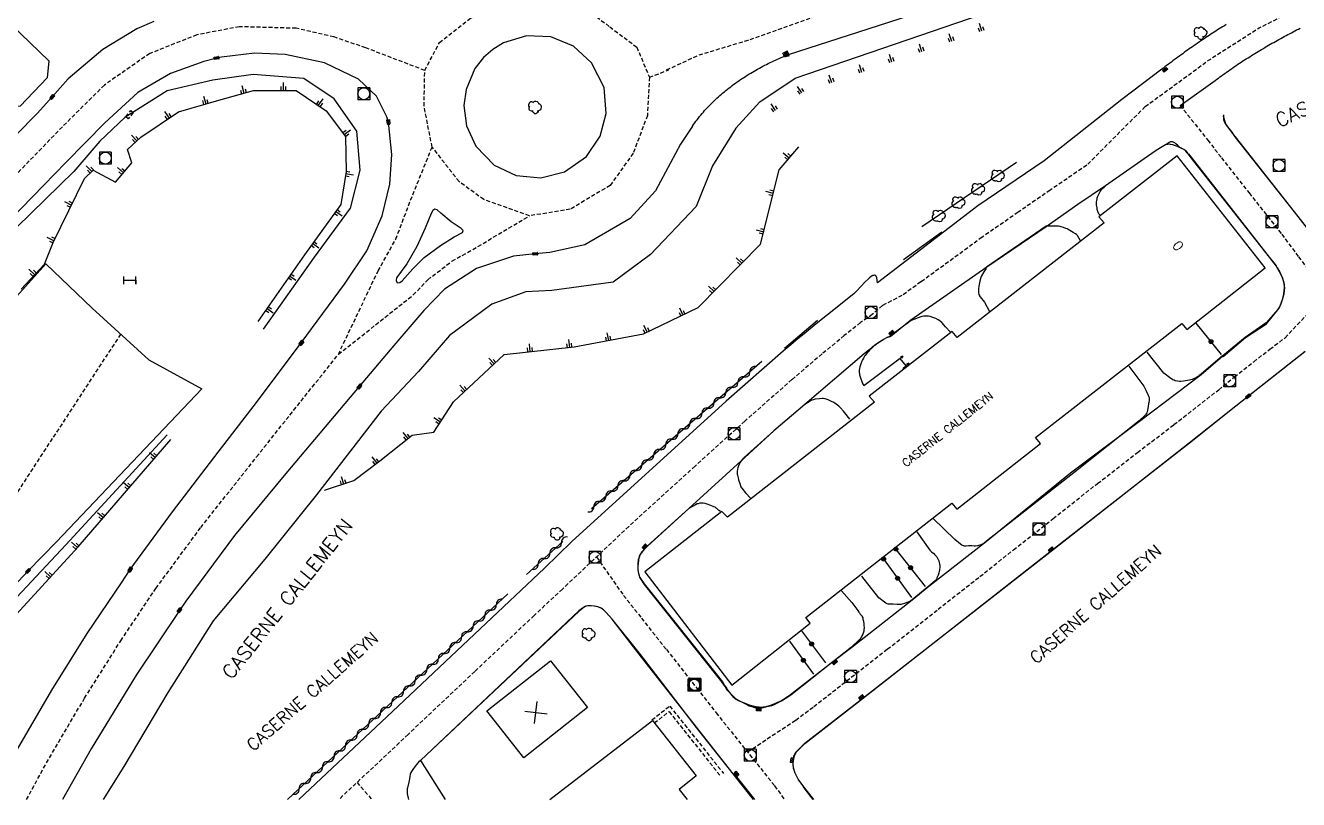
# Model space of a CAD drawing. Header units: millimetres. Extents: x 253999 to 255001, y 43000 to 44000.
# Drawn here: x 254692.9 to 254853.4, y 43000 to 43097.6 of the extents above; entities that cross this region are included whole.
import ezdxf
from ezdxf.enums import TextEntityAlignment as Align

# ---------------------------------------------------------------- set-up
doc = ezdxf.new("R2010")
doc.units = ezdxf.units.MM
doc.linetypes.add('DASHED', pattern=[0.75, 0.5, -0.25])
doc.layers.get('0').update_dxf_attribs({"linetype": 'CONTINUOUS'})
for name, color, linetype in [('W0001', 6, 'DASHED'), ('W0008', 7, 'CONTINUOUS'), ('W0100', 7, 'CONTINUOUS'), ('W0105', 7, 'CONTINUOUS'), ('W0112', 1, 'DASHED'), ('W0211', 2, 'CONTINUOUS'), ('W0300', 7, 'CONTINUOUS'), ('W0302', 3, 'CONTINUOUS'), ('W0310', 3, 'CONTINUOUS'), ('W0322', 7, 'CONTINUOUS'), ('W0400', 7, 'CONTINUOUS'), ('W0420', 7, 'CONTINUOUS'), ('W0984', 7, 'CONTINUOUS'), ('W0989', 7, 'CONTINUOUS'), ('W0991', 7, 'CONTINUOUS'), ('W1474', 7, 'CONTINUOUS')]:
    doc.layers.add(name, color=color, linetype=linetype)
doc.styles.get("Standard").update_dxf_attribs({"font": 'romans.shx', "width": 0.85})

# ---------------------------------------------------------------- blocks, each defined once
blk = doc.blocks.new('T300')
for p, q in [((-0.8, 0.51), (-0.86, 0.34)), ((-0.86, 0.34), (-0.86, 0.17)), ((-0.86, 0.17), (-0.74, 0.06)), ((-0.69, 0.63), (-0.8, 0.51)), ((-0.8, -0.06), (-0.74, 0.06)), ((-0.74, 0.06), (-0.69, 0.11)), ((-0.57, 0.69), (-0.69, 0.63)), ((-0.46, 0.69), (-0.57, 0.69)), ((-0.29, 0.63), (-0.46, 0.69)), ((-0.29, 0.63), (-0.17, 0.74)), ((-0.23, 0.57), (-0.29, 0.63)), ((-0.17, 0.74), (-0.06, 0.8)), ((-0.06, 0.8), (0.06, 0.8)), ((0.06, 0.8), (0.23, 0.74)), ((0.23, 0.74), (0.34, 0.63)), ((0.34, 0.63), (0.4, 0.51)), ((0.46, 0.46), (0.34, 0.46)), ((0.4, 0.51), (0.4, 0.46)), ((0.57, 0.4), (0.46, 0.46)), ((0.57, 0.4), (0.69, 0.29)), ((0.69, 0.29), (0.74, 0.17)), ((0.74, 0.06), (0.69, -0.17)), ((0.74, 0.17), (0.74, 0.06)), ((-0.8, -0.17), (-0.8, -0.06)), ((-0.8, -0.23), (-0.8, -0.17)), ((-0.74, -0.34), (-0.8, -0.23)), ((-0.69, -0.4), (-0.74, -0.34)), ((-0.51, -0.46), (-0.69, -0.4)), ((-0.4, -0.46), (-0.51, -0.46)), ((-0.4, -0.46), (-0.34, -0.46)), ((-0.34, -0.46), (-0.34, -0.4)), ((-0.34, -0.51), (-0.34, -0.46)), ((-0.29, -0.63), (-0.34, -0.51)), ((-0.17, -0.74), (-0.29, -0.63)), ((-0.06, -0.8), (-0.17, -0.74)), ((0.06, -0.8), (-0.06, -0.8)), ((0.17, -0.74), (0.06, -0.8)), ((0.23, -0.69), (0.17, -0.74)), ((0.29, -0.46), (0.23, -0.46)), ((0.29, -0.63), (0.23, -0.69)), ((0.46, -0.4), (0.29, -0.46)), ((0.34, -0.51), (0.29, -0.63)), ((0.34, -0.51), (0.34, -0.46)), ((0.57, -0.34), (0.46, -0.4)), ((0.63, -0.29), (0.57, -0.34)), ((0.69, -0.17), (0.63, -0.29))]:
    blk.add_line(p, q)
blk = doc.blocks.new('T400')
for p, q in [((-0.15, 0.3), (0.15, 0.3)), ((-0.15, -0.25), (-0.15, 0.3)), ((-0.15, 0.15), (0.15, 0.15)), ((-0.15, 0), (0.15, 0)), ((0.15, 0.3), (0.15, -0.25)), ((-0.15, -0.15), (0.15, -0.15)), ((-0.15, -0.25), (-0.15, -0.3)), ((-0.15, -0.3), (0.15, -0.3)), ((0.15, -0.3), (0.15, -0.25))]:
    blk.add_line(p, q)
blk = doc.blocks.new('T420')
for p, q in [((0.75, 0.75), (-0.75, 0.75)), ((-0.75, 0.75), (-0.75, -0.75)), ((0.75, 0.75), (0.75, -0.75)), ((0.75, -0.75), (-0.75, -0.75))]:
    blk.add_line(p, q)
blk.add_ellipse((0, 0), major_axis=(-0.53, 0.53), ratio=1, start_param=3.926991, end_param=10.210176)
blk = doc.blocks.new('T1474')
at = {"color": 0, "linetype": 'Continuous', "flags": 128}
for points in [[(-0.75, -0.5), (-0.75, 0.5)], [(-0.75, 0), (0.75, 0)], [(0.75, 0), (0.75, -0.5), (0.75, 0.5)]]:
    blk.add_lwpolyline(points, dxfattribs=at)
blk = doc.blocks.new('t211o')
at = {"color": 0, "linetype": 'Continuous'}
for p, q in [((-0.29, 0.5), (-0.29, 0)), ((0, 1), (0, 0)), ((0.29, 0.5), (0.29, 0))]:
    blk.add_line(p, q, dxfattribs=at)
blk = doc.blocks.new('t991o')
at = {"color": 0, "linetype": 'Continuous'}
for p, q in [((-1, 1), (1, -1)), ((-1, -1), (1, 1))]:
    blk.add_line(p, q, dxfattribs=at)
blk = doc.blocks.new('t310o')
at = {"color": 0, "linetype": 'Continuous'}
for centre, start, end in [((-0.5, 0.38), 216.8699, 323.1304), ((0.5, -0.37), 36.8699, 143.1303)]:
    blk.add_arc(centre, 0.625, start, end, dxfattribs=at)
blk = doc.blocks.new('t322o')
at = {"color": 0, "linetype": 'Continuous'}
for radius in [0.25, 0.15]:
    blk.add_circle((0, 0), radius, dxfattribs=at)
blk = doc.blocks.new('t105o')
for p, q in [((-0.5, 0), (0.5, 0)), ((0.5, 0), (0.2, 0.1)), ((0.5, 0), (0.2, -0.1))]:
    blk.add_line(p, q)

msp = doc.modelspace()

# ---------------------------------------------------------------- linework, layer by layer
at = {"layer": 'W0001', "flags": 128}
for points in [[(254773.74, 43091.98), (254777.71, 43093.83), (254784.04, 43095.75), (254792.62, 43098.78), (254823.48, 43108.72), (254830.11, 43111.3), (254835.99, 43114.88), (254841.12, 43118.87), (254844.84, 43122.44), (254848.36, 43124.63), (254851.5, 43126.65), (254854.11, 43128.85), (254853.48, 43132.63), (254853.17, 43134.48), (254853.02, 43137.53), (254852.85, 43140.92)], [(254834.06, 43087.35), (254842.2, 43093.31), (254848.43, 43097.27), (254856.63, 43101.44), (254864.89, 43104.73), (254869.45, 43106.29), (254878.54, 43108.07)]]:
    msp.add_lwpolyline(points, dxfattribs=at)
at = {"layer": 'W0001'}
for points in [[(254749, 43098.5), (254754.33, 43100.48), (254757.44, 43100.78), (254762.53, 43100.51), (254766.58, 43097.41), (254769.97, 43094.87), (254771.57, 43091.07), (254771.32, 43086.24), (254769.53, 43081.48), (254766.62, 43077.43), (254761.59, 43074.41), (254756.46, 43073.59), (254750.68, 43075.63), (254747.58, 43077.91), (254744.18, 43082.26), (254743.16, 43087.4), (254743.25, 43091.92), (254745.1, 43095.42), (254749, 43098.5)], [(254743.25, 43091.92), (254735.81, 43094.76), (254731.8, 43096.14), (254727.04, 43097.23), (254719.89, 43097.43), (254714.51, 43096.4), (254708.58, 43094.05), (254702.87, 43090.08), (254697.57, 43084.81), (254685.45, 43072.3), (254675.56, 43061.94), (254663.46, 43049.28), (254653.44, 43038.95), (254642.89, 43027.99), (254632.02, 43016.72), (254622.38, 43006.73), (254619.12, 43002.62), (254617.36, 43000.32), (254617.22, 43000)], [(254771.57, 43091.07), (254774.03, 43091.98)], [(254834.06, 43087.35), (254834.06, 43087.35), (254834.06, 43087.35), (254834.06, 43087.35), (254834.06, 43087.35), (254826.69, 43079.96), (254826.69, 43079.96), (254822.09, 43076.82), (254818.04, 43074.03), (254813.51, 43070.89), (254809.88, 43068.21), (254805.79, 43065.25), (254803.41, 43063.54), (254803.41, 43063.54), (254800.94, 43062.28), (254799.67, 43061.15), (254798.2, 43060.12), (254798.2, 43060.12), (254796.14, 43058.49), (254793.35, 43056.19), (254793.35, 43056.19), (254789.54, 43052.94), (254783.61, 43047.72), (254777.32, 43042.02), (254777.32, 43042.02), (254768.96, 43034.43), (254768.96, 43034.43), (254760.6, 43026.53), (254757.05, 43023.22), (254749.55, 43016.14), (254741.14, 43008.2), (254732.42, 43000)], [(254838.48, 43087.51), (254841.95, 43083.14), (254843.67, 43080.91), (254847.17, 43076.47), (254851.28, 43071.27), (254853.4, 43068.42), (254859.78, 43060.03), (254861.22, 43058.65), (254863.54, 43055.61), (254868.39, 43049.43), (254872.66, 43043.98), (254877.23, 43038.15), (254883.8, 43029.8), (254888.83, 43023.3), (254894.39, 43016.17), (254898.84, 43010.52), (254901.68, 43006.92), (254903.18, 43004.98), (254904.31, 43003.56), (254906.78, 43000)], [(254693.05, 43000), (254695.56, 43004.62), (254700.36, 43012.76), (254704.93, 43020.02), (254709.36, 43026.62), (254715.01, 43034.29), (254722.05, 43043.2), (254732.36, 43056.13), (254737.37, 43066.65), (254739.61, 43070.66), (254741.46, 43075.55), (254744.18, 43082.26)], [(254732.36, 43056.13), (254741.8, 43063.61), (254743.63, 43065.53), (254746.68, 43067.87), (254749.31, 43069.35), (254756.46, 43073.59)], [(254783.93, 43006), (254790.01, 43010.01), (254792.3, 43011.72), (254796.43, 43014.96), (254801.56, 43018.96), (254807.97, 43023.98), (254813.23, 43028.11), (254817.45, 43031.46), (254822.47, 43035.42), (254828.07, 43039.85), (254833.09, 43043.75), (254837.69, 43047.26), (254843.33, 43051.65), (254845.32, 43053.28), (254845.32, 43053.28), (254847.75, 43055.2), (254849.79, 43056.77), (254851.7, 43058.22), (254851.7, 43058.22), (254856.93, 43063.78)], [(254704.91, 43058.68), (254680.07, 43020.67), (254660.32, 43000)], [(254764.89, 43030.58), (254768.31, 43025.73), (254770.57, 43022.88), (254773.71, 43018.92), (254777.53, 43014.04), (254779.98, 43010.93), (254787.35, 43001.73), (254788.6, 43000)], [(254734.71, 43002.15), (254736.57, 43000)]]:
    msp.add_lwpolyline(points, dxfattribs=at)
at = {"layer": 'W0008', "flags": 128}
for points in [[(254777, 43084.9), (254777.14, 43085.11), (254777.29, 43085.31), (254777.44, 43085.51), (254777.59, 43085.7), (254777.74, 43085.9), (254777.9, 43086.09), (254778.05, 43086.29), (254778.21, 43086.47), (254778.37, 43086.66), (254778.53, 43086.85), (254778.7, 43087.03), (254778.87, 43087.21), (254779.03, 43087.39), (254779.21, 43087.57), (254779.38, 43087.75), (254779.55, 43087.92), (254779.73, 43088.09), (254779.91, 43088.26), (254780.09, 43088.43), (254780.27, 43088.6), (254780.46, 43088.76), (254780.65, 43088.93), (254780.84, 43089.09), (254781.03, 43089.24), (254781.22, 43089.4), (254781.42, 43089.56), (254781.62, 43089.71), (254781.82, 43089.87), (254782.02, 43090.02), (254782.23, 43090.17), (254782.44, 43090.32), (254782.64, 43090.47), (254782.85, 43090.61), (254783.06, 43090.76), (254783.27, 43090.9), (254783.48, 43091.04), (254783.69, 43091.17), (254783.91, 43091.31), (254784.12, 43091.44), (254784.34, 43091.58), (254784.55, 43091.71), (254784.77, 43091.83), (254784.99, 43091.96), (254785.21, 43092.09), (254785.43, 43092.21), (254785.65, 43092.33), (254785.88, 43092.45), (254786.1, 43092.57), (254786.33, 43092.68), (254786.55, 43092.79), (254786.78, 43092.91), (254787.01, 43093.02), (254787.24, 43093.12), (254787.47, 43093.23), (254787.7, 43093.33), (254787.93, 43093.44), (254788.17, 43093.54), (254788.4, 43093.63), (254788.64, 43093.73), (254788.87, 43093.83), (254789.11, 43093.92), (254818.04, 43103.28)], [(254844.26, 43097.69), (254844.05, 43097.56), (254843.83, 43097.42), (254843.62, 43097.29), (254843.4, 43097.15), (254843.19, 43097.02), (254842.98, 43096.88), (254842.77, 43096.74), (254842.55, 43096.61), (254842.34, 43096.47), (254842.13, 43096.33), (254841.92, 43096.19), (254841.71, 43096.05), (254841.5, 43095.91), (254841.29, 43095.77), (254841.08, 43095.63), (254840.87, 43095.48), (254840.66, 43095.34), (254840.45, 43095.2), (254840.24, 43095.05), (254840.03, 43094.91), (254839.83, 43094.76), (254839.62, 43094.62), (254839.41, 43094.47), (254839.21, 43094.33), (254839, 43094.18), (254838.8, 43094.03), (254838.59, 43093.88), (254838.39, 43093.73), (254838.18, 43093.58), (254837.98, 43093.43), (254837.77, 43093.28), (254837.57, 43093.13), (254837.37, 43092.98), (254837.17, 43092.83), (254836.96, 43092.67), (254836.76, 43092.52), (254836.56, 43092.37), (254836.36, 43092.21), (254836.16, 43092.06), (254831.14, 43088.26)], [(254838.48, 43087.51), (254842.88, 43090.66), (254843.08, 43090.81), (254843.29, 43090.96), (254843.49, 43091.11), (254843.69, 43091.25), (254843.9, 43091.4), (254844.1, 43091.55), (254844.31, 43091.69), (254844.51, 43091.84), (254844.72, 43091.98), (254844.93, 43092.12), (254845.14, 43092.27), (254845.34, 43092.41), (254845.55, 43092.55), (254845.76, 43092.69), (254845.97, 43092.83), (254846.18, 43092.97), (254846.39, 43093.11), (254846.6, 43093.24), (254846.81, 43093.38), (254847.03, 43093.52), (254847.24, 43093.65), (254847.45, 43093.79), (254847.67, 43093.92), (254847.88, 43094.05), (254848.09, 43094.18), (254848.31, 43094.31), (254848.52, 43094.45), (254848.74, 43094.57), (254848.96, 43094.7), (254849.17, 43094.83), (254849.39, 43094.96), (254849.61, 43095.09), (254849.83, 43095.21), (254850.05, 43095.34), (254850.27, 43095.46), (254850.49, 43095.58), (254850.71, 43095.71), (254850.93, 43095.83), (254851.15, 43095.95), (254851.37, 43096.07), (254851.6, 43096.19), (254851.82, 43096.31), (254852.04, 43096.43), (254852.26, 43096.55), (254852.49, 43096.67), (254852.71, 43096.79), (254852.94, 43096.9), (254853.16, 43097.02), (254853.38, 43097.14), (254853.61, 43097.25)]]:
    msp.add_lwpolyline(points, dxfattribs=at)
at = {"layer": 'W0008'}
for points in [[(254709.08, 43098.09), (254706.94, 43097.18), (254702.65, 43094.57), (254698.3, 43090.84), (254696.29, 43088.57), (254694.43, 43086.55), (254686.01, 43077.99)], [(254753.16, 43095.38), (254751.84, 43094.57), (254750.66, 43093.55), (254749.58, 43092.17), (254748.46, 43089.52), (254748.18, 43087.48), (254748.52, 43084.93), (254749.68, 43082.39), (254751.98, 43079.99), (254754.79, 43078.67), (254757.88, 43078.37), (254760.85, 43079.13), (254763.62, 43081.05), (254765.38, 43083.61), (254766.14, 43086.47), (254765.86, 43089.78), (254764.28, 43092.88), (254762, 43094.97), (254759.16, 43096.14), (254756.07, 43096.28), (254753.16, 43095.39)], [(254691.9, 43006.37), (254696.24, 43013.77), (254700.7, 43020.95), (254705.04, 43027.33), (254706.13, 43029), (254711.44, 43036.25), (254717.23, 43043.79), (254722.05, 43050.06), (254727.69, 43057.57), (254733.12, 43064.99), (254735.97, 43069.16), (254737.88, 43073.59), (254738.85, 43077.57), (254739.1, 43081.32), (254738.67, 43085.41), (254738.49, 43086.06), (254737.15, 43088.69), (254734.91, 43090.83), (254730.6, 43092.86), (254725.65, 43093.93), (254721.77, 43094.08), (254717.63, 43093.6), (254717.02, 43093.48), (254715.39, 43093.05), (254711.22, 43091.54), (254707.1, 43089.14), (254702.92, 43085.31), (254698.02, 43080.29), (254695.24, 43077.46), (254690.96, 43073.03)], [(254831.14, 43088.26), (254821.35, 43080.54), (254812.98, 43074.83), (254800.32, 43065.12), (254800.22, 43065.78), (254800.19, 43065.9), (254800.16, 43065.96), (254800.14, 43066), (254800.09, 43066.05), (254800.04, 43066.08), (254800.01, 43066.09), (254799.94, 43066.1), (254799.82, 43066.08), (254799.73, 43066.05), (254799.54, 43065.94), (254799.3, 43065.75), (254799.13, 43065.6), (254798.77, 43065.25), (254797.66, 43064.08), (254797.33, 43063.76), (254797.18, 43063.63), (254795.22, 43062.06), (254792.61, 43059.98), (254791.31, 43058.93), (254790.03, 43057.87), (254789.39, 43057.33), (254788.44, 43056.51), (254781.26, 43050.21), (254761.81, 43032.54), (254758.34, 43029.17), (254739.17, 43011.09), (254727.41, 43000.04), (254727.37, 43000)], [(254843.93, 43086.31), (254843.95, 43086.07), (254843.97, 43085.91), (254844.06, 43085.59), (254844.2, 43085.23), (254844.28, 43085.06), (254844.38, 43084.89), (254844.43, 43084.81), (254844.85, 43084.3), (254844.98, 43084.13), (254845.21, 43083.78), (254845.4, 43083.53), (254852.86, 43074.11), (254880.1, 43039.28)], [(254880.09, 43039.31), (254852.87, 43074.1), (254845.4, 43083.54), (254845.22, 43083.79), (254844.98, 43084.13), (254844.85, 43084.3), (254844.48, 43084.79), (254844.33, 43085), (254844.26, 43085.12), (254844.16, 43085.29), (254844.04, 43085.57), (254844, 43085.69), (254843.96, 43085.93), (254843.95, 43086.17), (254843.96, 43086.3)], [(254777, 43084.9), (254775.51, 43082.64), (254772.33, 43076.72), (254769.16, 43073.25), (254763.41, 43069.95), (254759.01, 43068.95), (254757.19, 43068.81), (254754.44, 43068.52), (254749.78, 43066.95), (254745.72, 43064.36), (254743.13, 43061.67), (254739.37, 43057.22), (254735, 43052.07), (254725.75, 43041.09), (254719.28, 43033.29), (254713.14, 43025.01), (254712.32, 43023.85), (254706.86, 43015.66), (254701.19, 43006.4), (254697.59, 43000)], [(254843.9, 43055.87), (254846.71, 43058.25), (254849.37, 43059.98), (254850.79, 43061.74), (254850.88, 43061.85), (254851.02, 43062.1), (254851.14, 43062.36), (254851.33, 43062.91), (254851.44, 43063.32), (254851.5, 43063.59), (254851.53, 43063.77), (254851.58, 43064.14), (254851.61, 43064.51), (254851.61, 43064.7), (254851.59, 43064.98), (254851.54, 43065.26), (254851.5, 43065.4), (254851.36, 43065.79), (254851.25, 43066.04), (254850.99, 43066.52), (254850.56, 43067.27), (254850.32, 43067.63), (254849.73, 43068.38), (254839.74, 43081.07), (254839.5, 43081.4), (254839.35, 43081.6), (254839.27, 43081.69), (254839.12, 43081.82), (254838.95, 43081.93), (254838.58, 43082.12), (254838.12, 43082.32), (254837.89, 43082.41), (254837.54, 43082.53), (254837.27, 43082.59), (254837.13, 43082.61), (254836.92, 43082.6), (254836.79, 43082.58), (254836.73, 43082.56), (254836.64, 43082.52), (254836.01, 43082.17), (254835.31, 43081.76), (254829.07, 43077.36), (254825.59, 43075), (254821.6, 43072.21), (254814.1, 43067.12), (254804.51, 43060.44), (254802.04, 43058.43), (254802.02, 43058.41), (254802.01, 43058.41), (254801.98, 43058.39), (254801.94, 43058.37), (254801.91, 43058.35), (254801.89, 43058.35), (254801.85, 43058.33), (254801.82, 43058.32), (254801.76, 43058.3), (254801.63, 43058.27), (254801.57, 43058.25), (254801.53, 43058.24), (254801.51, 43058.23), (254801.48, 43058.22), (254801.44, 43058.19), (254801.17, 43058.04), (254801.03, 43057.96), (254800.84, 43057.83), (254800.64, 43057.71), (254800.54, 43057.64), (254800.41, 43057.56), (254800.35, 43057.51), (254800.25, 43057.44), (254800.11, 43057.34), (254799.66, 43057.01), (254799.44, 43056.84), (254799.22, 43056.67), (254799.11, 43056.58), (254798.9, 43056.41), (254798.79, 43056.32), (254798.63, 43056.19), (254791.16, 43049.82), (254787.27, 43046.47), (254783.58, 43043.13), (254776.54, 43036.69), (254771.31, 43031.95), (254771.1, 43031.73), (254770.69, 43031.27), (254770.52, 43031.07), (254770.44, 43030.96), (254770.34, 43030.78), (254770.29, 43030.67), (254770.22, 43030.44), (254770.17, 43030.21), (254770.12, 43029.74), (254770.11, 43029.42), (254770.11, 43029.26), (254770.12, 43029.03), (254770.17, 43028.67), (254770.2, 43028.49), (254770.27, 43028.23), (254770.33, 43028.07), (254770.37, 43027.99), (254770.44, 43027.87), (254770.9, 43027.21), (254780.77, 43014.82), (254781.32, 43013.85), (254782.25, 43012.92), (254782.37, 43012.8), (254782.64, 43012.61), (254782.92, 43012.44), (254783.52, 43012.13), (254783.95, 43011.92), (254784.16, 43011.83), (254784.49, 43011.71), (254784.82, 43011.62), (254784.99, 43011.59), (254785.14, 43011.57), (254785.45, 43011.57), (254785.77, 43011.59), (254785.97, 43011.62), (254786.39, 43011.71), (254786.81, 43011.81), (254787.01, 43011.86), (254787.32, 43011.98), (254787.62, 43012.13), (254787.82, 43012.23), (254788.21, 43012.45), (254789, 43012.93), (254789.38, 43013.2), (254794.69, 43017.39), (254797.07, 43019.21), (254804.69, 43025.19), (254806.8, 43026.88), (254814.06, 43032.57), (254824.67, 43041.19), (254833.33, 43047.72), (254841.11, 43053.6), (254843.84, 43055.92)], [(254839.77, 43081.08), (254839.49, 43081.39), (254839.37, 43081.53), (254839.21, 43081.73), (254839.12, 43081.82), (254839.06, 43081.86), (254838.95, 43081.93), (254838.71, 43082.04), (254838.59, 43082.1), (254838.45, 43082.2), (254838.17, 43082.44), (254837.92, 43082.67), (254837.8, 43082.77), (254837.68, 43082.85), (254837.61, 43082.88), (254837.49, 43082.92), (254837.42, 43082.93), (254837.33, 43082.92), (254837.25, 43082.9), (254837.1, 43082.82), (254836.78, 43082.62), (254836.62, 43082.52), (254835.98, 43082.18), (254835.31, 43081.76), (254829.06, 43077.36), (254828.95, 43077.27), (254828.81, 43077.13), (254828.75, 43077.06), (254828.49, 43076.83), (254828.4, 43076.71), (254828.27, 43076.44), (254828.07, 43076.03), (254827.99, 43075.82), (254827.96, 43075.73), (254827.91, 43075.54), (254827.89, 43075.35), (254827.89, 43075.22), (254827.9, 43074.97), (254827.95, 43074.61), (254827.99, 43074.43), (254828.07, 43074.16), (254828.14, 43073.97), (254828.19, 43073.9), (254828.42, 43073.65)], [(254839.51, 43081.41), (254849.71, 43068.39), (254850.33, 43067.61), (254850.57, 43067.28), (254850.71, 43067.04), (254850.98, 43066.56), (254851.18, 43066.18), (254851.29, 43065.93), (254851.36, 43065.75), (254851.48, 43065.39), (254851.52, 43065.26), (254851.58, 43064.99), (254851.6, 43064.71), (254851.61, 43064.53), (254851.59, 43064.16), (254851.54, 43063.73), (254851.48, 43063.45), (254851.43, 43063.26), (254851.31, 43062.88), (254851.12, 43062.36), (254851.01, 43062.12), (254850.87, 43061.89), (254850.79, 43061.79), (254849.3, 43060.1), (254846.69, 43058.25), (254843.87, 43055.93)], [(254744.05, 43073.9), (254743.32, 43072.03), (254742.25, 43069.74), (254740.98, 43067.55), (254739.69, 43065.76), (254739.65, 43065.44), (254739.77, 43065.15), (254740.1, 43065.17), (254740.42, 43065.41), (254741.74, 43066.92), (254743.18, 43068.34), (254745.22, 43069.84), (254746.95, 43070.92), (254748.01, 43071.49), (254748.1, 43071.75), (254747.84, 43072), (254746.58, 43072.85), (254745.27, 43073.93), (254744.8, 43074.33), (254744.51, 43074.44), (254744.27, 43074.27), (254744.05, 43073.9)], [(254825.92, 43070.43), (254825.58, 43071.04), (254825.53, 43071.11), (254825.42, 43071.23), (254825.29, 43071.33), (254825, 43071.5), (254824.58, 43071.75), (254824.23, 43071.93), (254824.06, 43072.01), (254823.78, 43072.12), (254823.49, 43072.21), (254823.34, 43072.24), (254823.12, 43072.28), (254822.89, 43072.3), (254822.78, 43072.3), (254822.02, 43072.28), (254821.59, 43072.27), (254814.08, 43067.11), (254814.03, 43067.06), (254813.99, 43066.97), (254813.96, 43066.92), (254813.73, 43066.54), (254813.42, 43066.01), (254813.38, 43065.94), (254813.33, 43065.8), (254813.22, 43065.35), (254813.13, 43064.93), (254813.09, 43064.72), (254813.05, 43064.4), (254813.04, 43064.09), (254813.05, 43063.93), (254813.1, 43063.69), (254813.16, 43063.54), (254813.2, 43063.47), (254813.26, 43063.37), (254813.81, 43062.71), (254814.44, 43061.53)], [(254655.81, 43000), (254658.49, 43002.76), (254669.71, 43014.32), (254677.89, 43022.88), (254671.92, 43028.55), (254664.81, 43035.42), (254676.1, 43046.64), (254685.55, 43056.51), (254695.47, 43067.54), (254695.47, 43067.54), (254701.34, 43061.93), (254708.48, 43055.44), (254715.17, 43051.79), (254696.83, 43032.49), (254693.23, 43028.81), (254688.43, 43023.72), (254675.84, 43010.61), (254664.99, 43000)], [(254809.53, 43058.94), (254808.89, 43059.6), (254808.42, 43060.14), (254808.28, 43060.27), (254808.17, 43060.34), (254807.95, 43060.48), (254807.67, 43060.64), (254807.53, 43060.7), (254807.31, 43060.79), (254806.98, 43060.88), (254806.74, 43060.92), (254806.62, 43060.94), (254806.44, 43060.95), (254806.17, 43060.93), (254805.91, 43060.89), (254805.78, 43060.85), (254804.55, 43060.41), (254801.97, 43058.45), (254801.91, 43058.41), (254801.8, 43058.35), (254801.56, 43058.26), (254801.45, 43058.2), (254800.85, 43057.85), (254800.56, 43057.67), (254800.13, 43057.37), (254799.96, 43057.24), (254799.63, 43056.96), (254799.32, 43056.66), (254799.13, 43056.45), (254799, 43056.3), (254798.76, 43056), (254798.69, 43055.89), (254798.55, 43055.66), (254798.43, 43055.43), (254798.35, 43055.26), (254798.22, 43054.93), (254798.09, 43054.53), (254798.05, 43054.33), (254798.02, 43054.13), (254798.02, 43054.03), (254798.03, 43053.82), (254798.04, 43053.71), (254798.07, 43053.55), (254798.14, 43053.31), (254798.45, 43052.46), (254798.6, 43052.2), (254803, 43055.53)], [(254792.23, 43000), (254791.2, 43001.3), (254791.09, 43001.46), (254790.95, 43001.68), (254790.89, 43001.79), (254790.34, 43002.55), (254790.19, 43002.8), (254790.1, 43002.98), (254789.94, 43003.34), (254789.81, 43003.69), (254789.75, 43003.92), (254789.72, 43004.08), (254789.69, 43004.39), (254789.68, 43004.64), (254789.69, 43004.76), (254789.71, 43004.95), (254789.77, 43005.23), (254789.86, 43005.51), (254789.92, 43005.65), (254790.05, 43005.91), (254790.13, 43006.03), (254790.28, 43006.2), (254791.18, 43007.09), (254798.1, 43012.48), (254822.63, 43031.66), (254839.59, 43044.96), (254845.49, 43049.63), (254854.21, 43056.49)], [(254792.29, 43000), (254791.32, 43001.24), (254790.89, 43001.79), (254790.7, 43002.05), (254790.34, 43002.58), (254790.19, 43002.82), (254790.1, 43002.98), (254789.93, 43003.33), (254789.89, 43003.45), (254789.82, 43003.69), (254789.77, 43003.93), (254789.71, 43004.41), (254789.69, 43004.76), (254789.7, 43004.93), (254789.73, 43005.19), (254789.79, 43005.45), (254789.84, 43005.58), (254789.96, 43005.82), (254790.06, 43005.96), (254790.13, 43006.06), (254790.29, 43006.22), (254791.18, 43007.08), (254798.17, 43012.52), (254822.62, 43031.67), (254839.64, 43044.99), (254845.49, 43049.63), (254854.23, 43056.51)], [(254843.81, 43055.92), (254841.11, 43053.63), (254840.88, 43053.45), (254840.73, 43053.34), (254840.39, 43053.14), (254840.16, 43053.03), (254839.99, 43052.97), (254839.66, 43052.87), (254839.41, 43052.81), (254838.91, 43052.73), (254838.56, 43052.7), (254838.38, 43052.71), (254838.12, 43052.74), (254837.86, 43052.8), (254837.73, 43052.85), (254837.54, 43052.92), (254837.37, 43053.02), (254837.29, 43053.08), (254836.42, 43053.76), (254834.32, 43056.41)], [(254832, 43054.65), (254833.91, 43052.1), (254834, 43051.94), (254834.16, 43051.6), (254834.41, 43051.06), (254834.52, 43050.77), (254834.55, 43050.68), (254834.56, 43050.49), (254834.55, 43050.3), (254834.51, 43050.05), (254834.5, 43049.92), (254834.45, 43049.53), (254834.42, 43049.33), (254834.36, 43049.04), (254834.3, 43048.85), (254834.26, 43048.75), (254834.2, 43048.62), (254834.11, 43048.5), (254834.06, 43048.45), (254833.32, 43047.74), (254825.27, 43041.35), (254814.07, 43032.57), (254813.75, 43032.33), (254813.63, 43032.25), (254813.36, 43032.12), (254813.06, 43032.01), (254812.91, 43031.97), (254812.68, 43031.94), (254812.49, 43031.95), (254812.22, 43031.99), (254812.09, 43032), (254811.99, 43032), (254811.79, 43031.98), (254811.52, 43031.95), (254811.39, 43031.94), (254811.25, 43031.95), (254811.19, 43031.97), (254811.04, 43032.03), (254810.94, 43032.08), (254810.77, 43032.21), (254810.06, 43032.79), (254807.35, 43035.43)], [(254796.83, 43047.97), (254796.2, 43048.76), (254796.02, 43048.98), (254795.65, 43049.39), (254795.43, 43049.61), (254795.27, 43049.73), (254794.93, 43049.97), (254794.8, 43050.05), (254794.54, 43050.19), (254794.27, 43050.31), (254794.09, 43050.39), (254793.71, 43050.5), (254793.48, 43050.54), (254793.33, 43050.55), (254793.02, 43050.53), (254792.47, 43050.46), (254792.2, 43050.39), (254792.03, 43050.33), (254791.95, 43050.29), (254791.83, 43050.22), (254791.17, 43049.79), (254787.25, 43046.48), (254783.53, 43043.13), (254783.39, 43042.99), (254783.14, 43042.68), (254782.96, 43042.43), (254782.89, 43042.3), (254782.79, 43042.09), (254782.7, 43041.82), (254782.67, 43041.65), (254782.64, 43041.4), (254782.64, 43041.28), (254782.65, 43041.02), (254782.67, 43040.89), (254782.75, 43040.54), (254782.82, 43040.31), (254782.96, 43039.85), (254783.01, 43039.71), (254783.07, 43039.52), (254783.11, 43039.43), (254783.17, 43039.3), (254783.22, 43039.24), (254783.7, 43038.66), (254784.34, 43037.96)], [(254780.52, 43036.31), (254780.33, 43036.45), (254780.08, 43036.7), (254780, 43036.75), (254779.84, 43036.84), (254779.68, 43036.91), (254779.33, 43037.05), (254778.83, 43037.23), (254778.58, 43037.31), (254778.33, 43037.35), (254778.2, 43037.36), (254778.11, 43037.37), (254777.92, 43037.35), (254777.73, 43037.3), (254777.61, 43037.26), (254777.38, 43037.14), (254776.54, 43036.68), (254771.3, 43031.94), (254771.08, 43031.73), (254770.67, 43031.28), (254770.5, 43031.06), (254770.43, 43030.94), (254770.34, 43030.75), (254770.3, 43030.64), (254770.24, 43030.41), (254770.19, 43030.19), (254770.14, 43029.73), (254770.12, 43029.46), (254770.12, 43029.32), (254770.13, 43029.12), (254770.17, 43028.72), (254770.2, 43028.52), (254770.28, 43028.24), (254770.34, 43028.05), (254770.38, 43027.96), (254770.46, 43027.83), (254770.92, 43027.11), (254781.32, 43013.99)], [(254805.26, 43033.74), (254806.93, 43031.43), (254806.99, 43031.35), (254807.12, 43031.23), (254807.43, 43031), (254807.57, 43030.86), (254807.72, 43030.68), (254807.79, 43030.59), (254807.88, 43030.43), (254808, 43030.19), (254808.04, 43030.09), (254808.11, 43029.89), (254808.15, 43029.69), (254808.16, 43029.55), (254808.16, 43029.29), (254808.12, 43028.95), (254808.08, 43028.73), (254808.04, 43028.58), (254807.95, 43028.28), (254807.82, 43027.94), (254807.74, 43027.77), (254807.64, 43027.63), (254807.58, 43027.57), (254806.8, 43026.89), (254804.68, 43025.18), (254804.52, 43025.07), (254804.17, 43024.89), (254804.03, 43024.82), (254803.73, 43024.71), (254803.45, 43024.63), (254803.3, 43024.6), (254803.08, 43024.57), (254802.82, 43024.57), (254802.3, 43024.61), (254802.09, 43024.61), (254801.8, 43024.62), (254801.66, 43024.64), (254801.53, 43024.67), (254801.47, 43024.7), (254801.38, 43024.75), (254800.5, 43025.42), (254798.34, 43028.17)], [(254795.77, 43026.3), (254797.07, 43024.83), (254797.73, 43024), (254797.84, 43023.85), (254797.97, 43023.64), (254798.04, 43023.53), (254798.15, 43023.39), (254798.31, 43023.2), (254798.37, 43023.1), (254798.41, 43023.03), (254798.46, 43022.9), (254798.49, 43022.76), (254798.54, 43022.47), (254798.6, 43022.12), (254798.62, 43021.95), (254798.64, 43021.68), (254798.62, 43021.41), (254798.59, 43021.23), (254798.55, 43021.1), (254798.47, 43020.86), (254798.36, 43020.62), (254798.3, 43020.5), (254798.2, 43020.34), (254798.08, 43020.19), (254798.01, 43020.12), (254797.05, 43019.2), (254794.64, 43017.32), (254789.37, 43013.2), (254788.99, 43012.93), (254788.74, 43012.76), (254788.21, 43012.45), (254787.93, 43012.31), (254787.35, 43012.05), (254786.93, 43011.89), (254786.72, 43011.81), (254786.39, 43011.71), (254786.24, 43011.67), (254785.93, 43011.63), (254785.61, 43011.62), (254785.4, 43011.63), (254785.25, 43011.65), (254784.98, 43011.69), (254784.5, 43011.81), (254784.18, 43011.91), (254783.56, 43012.15), (254783.23, 43012.28), (254782.8, 43012.45), (254782.59, 43012.55), (254782.41, 43012.67), (254782.32, 43012.75), (254782.2, 43012.87), (254781.36, 43013.9), (254780.75, 43014.75)], [(254784.7, 43000), (254782.14, 43003.25), (254777.51, 43009.1), (254770.46, 43018.29), (254766.87, 43022.73), (254766.53, 43023.13), (254766.04, 43023.68), (254765.88, 43023.84), (254765.8, 43023.91), (254765.65, 43024.02), (254765.5, 43024.11), (254765.4, 43024.16), (254765.19, 43024.25), (254764.88, 43024.33), (254764.66, 43024.37), (254764.24, 43024.41), (254763.94, 43024.41), (254763.79, 43024.4), (254763.57, 43024.36), (254763.43, 43024.32), (254763.36, 43024.28), (254763.27, 43024.23), (254762.68, 43023.79), (254742.71, 43004.94), (254742.48, 43004.7), (254742.06, 43004.19), (254741.73, 43003.77), (254741.58, 43003.55), (254741.47, 43003.32), (254741.43, 43003.19), (254741.36, 43002.86), (254741.28, 43002.42), (254741.24, 43002.2), (254741.08, 43001.47), (254741.05, 43001.33), (254741.04, 43001.04), (254741.05, 43000.75), (254741.07, 43000.56), (254741.15, 43000.18), (254741.2, 43000)], [(254782.13, 43003.25), (254777.51, 43009.12), (254770.29, 43018.34), (254766.88, 43022.72), (254766.54, 43023.13), (254766.03, 43023.68), (254765.87, 43023.84), (254765.79, 43023.92), (254765.64, 43024.03), (254765.48, 43024.12), (254765.37, 43024.17), (254765.16, 43024.26), (254765.05, 43024.29), (254764.83, 43024.35), (254764.61, 43024.38), (254764.16, 43024.41), (254763.91, 43024.41), (254763.79, 43024.4), (254763.6, 43024.36), (254763.43, 43024.29), (254763.35, 43024.25), (254762.7, 43023.76), (254742.71, 43004.94), (254745.84, 43000)], [(254784.85, 43000), (254782.27, 43003.3)]]:
    msp.add_lwpolyline(points, dxfattribs=at)
at = {"layer": 'W0100'}
for points in [[(254710.82, 43115.29), (254714.45, 43111.86), (254706.88, 43103.84), (254701.94, 43108.51), (254693.59, 43099.96), (254690.01, 43103.46), (254687.57, 43101.11), (254695.86, 43093.12), (254695.67, 43090.99), (254692.24, 43087.43), (254690.11, 43087.16), (254669.61, 43106.96), (254673.09, 43110.56)], [(254808.45, 43071.51), (254803.6, 43068.03)], [(254792.78, 43060.39), (254788.61, 43056.88)], [(254803.13, 43055.61), (254803.89, 43054.68)], [(254759.01, 43000), (254771.97, 43009.97), (254777.45, 43002.98), (254775.32, 43001.27), (254776.33, 43000)]]:
    msp.add_lwpolyline(points, dxfattribs=at)
for points in [[(254791.83, 43022.22), (254791.29, 43022.96), (254809.7, 43037.38), (254810.34, 43036.62), (254820.86, 43044.87), (254820.22, 43045.63), (254838.68, 43060.01), (254839.33, 43059.27), (254849.21, 43067.04), (254838.1, 43081.16), (254828.23, 43073.45), (254828.88, 43072.71), (254810.37, 43058.25), (254809.72, 43059.01), (254799.29, 43050.85), (254799.93, 43050.09), (254781.4, 43035.58), (254780.71, 43036.3), (254771.01, 43028.71), (254781.98, 43014.44)], [(254751.08, 43011.19), (254759.09, 43017.48), (254763.75, 43011.62), (254755.74, 43005.25)]]:
    msp.add_lwpolyline(points, close=True, dxfattribs=at)
at = {"layer": 'W0112'}
for p, q in [((254705.57, 43086.06), (254706.2, 43086.85)), ((254706.2, 43086.85), (254706.51, 43086.6))]:
    msp.add_line(p, q, dxfattribs=at)
for points in [[(254706.51, 43086.6), (254705.88, 43085.81), (254705.57, 43086.06)], [(254771.88, 43010.05), (254774.13, 43011.79), (254780.92, 43003.28)], [(254772.19, 43009.65), (254774.05, 43011.08), (254780.52, 43002.96)]]:
    msp.add_lwpolyline(points, dxfattribs=at)
at = {"layer": 'W0211', "flags": 128}
msp.add_lwpolyline([(254785.5, 43087.96), (254789.96, 43090.95), (254819.78, 43101.21), (254833.96, 43105.88), (254836.34, 43107.72), (254847.75, 43116.58), (254851.1, 43119.39), (254855.97, 43120.82), (254858.3, 43120.62)], dxfattribs=at)
at = {"layer": 'W0211'}
for points in [[(254722.92, 43059.31), (254729.36, 43068.39), (254733.87, 43074.54), (254735.1, 43079.35), (254734.7, 43084.28), (254731.84, 43088.35), (254728.02, 43090.89), (254721.63, 43091.42), (254716.54, 43090.7), (254710.78, 43089.36), (254705.46, 43085.98), (254702.29, 43083), (254699.03, 43079.17), (254691.83, 43072.14), (254687.6, 43067.68)], [(254692.39, 43064.34), (254695.31, 43067.49), (254696.41, 43070.23), (254700.36, 43078.28), (254701.47, 43079.36), (254704.26, 43077.83), (254706.31, 43080.25), (254705.76, 43081.94), (254707.46, 43083.5), (254712.2, 43086.71), (254717.3, 43088.19), (254721.66, 43089.37), (254727.04, 43089.4), (254730.84, 43086.84), (254733.28, 43083.57), (254733.33, 43079.16), (254732.67, 43075.01), (254728.08, 43068.69), (254722.2, 43060.26)], [(254785.5, 43087.96), (254782.48, 43084.62), (254779.52, 43079.88), (254777.46, 43074.75), (254771.7, 43068.73), (254767.01, 43065.21), (254759.26, 43064.17), (254755.98, 43064), (254751.7, 43062.46), (254748.3, 43059.93), (254746.37, 43058.52), (254742.46, 43053.95), (254737.75, 43048.96), (254729.59, 43038.41), (254723.11, 43030.3), (254716.57, 43022.54), (254710.88, 43013.51), (254705.3, 43004.15), (254702.72, 43000)], [(254730.63, 43039.01), (254734.31, 43040.21), (254737.6, 43042.71), (254741.66, 43045.95), (254744.38, 43046.33), (254746.89, 43050.15), (254753.28, 43056.1), (254762.1, 43057.07), (254770.82, 43058.71), (254777.72, 43062.01), (254785.58, 43070.01), (254787.91, 43079.39), (254790.41, 43082.28)], [(254710.76, 43045.99), (254698, 43032.12), (254689.29, 43022.86), (254678.89, 43012.25), (254666.78, 43000)], [(254670.35, 43000), (254680.95, 43011.51), (254690.42, 43021.86), (254699.55, 43031.85), (254711.25, 43045.37)]]:
    msp.add_lwpolyline(points, dxfattribs=at)
at = {"layer": 'W0302'}
msp.add_lwpolyline([(254817.86, 43080.31), (254805.89, 43072.21)], dxfattribs=at)
at = {"layer": 'W0310'}
for points in [[(254785.75, 43055.24), (254764.26, 43036.66)], [(254760.64, 43032.55), (254756.08, 43028.36)], [(254753.73, 43025.93), (254725.97, 43000)]]:
    msp.add_lwpolyline(points, dxfattribs=at)
at = {"layer": 'W0322'}
for points in [[(254843.69, 43056.11), (254840.48, 43060.07)], [(254806.37, 43026.87), (254802.55, 43031.68)], [(254801.04, 43030.4), (254804.62, 43025.47)], [(254789.23, 43019.98), (254792.24, 43015.81)], [(254793.83, 43017.22), (254790.77, 43021.26)]]:
    msp.add_lwpolyline(points, dxfattribs=at)

# ---------------------------------------------------------------- block references
at = {"layer": 'W0105'}
for p, rotation in [((254803.13, 43055.61), 37.80201332990772), ((254803.89, 43054.68), 41.26432879304448)]:
    msp.add_blockref('t105o', p, dxfattribs=dict(at, rotation=rotation))
at = {"layer": 'W0211'}
for p, rotation in [((254813.45, 43096.91), 18.97754754605475), ((254805.88, 43094.31), 18.97754754605475), ((254809.66, 43095.61), 18.97754754605475), ((254802.1, 43093.01), 18.97754754605475), ((254798.32, 43091.71), 18.97754754605475), ((254794.53, 43090.41), 18.97754754605475), ((254720.45, 43089.04), 15.11941988580432), ((254725.41, 43089.39), 0.361789127657049), ((254790.76, 43089.08), 33.83238468258742), ((254715.64, 43087.71), 16.21670493221608), ((254729.83, 43087.52), 325.9389759971862), ((254787.44, 43086.86), 33.83238468258742), ((254711.02, 43085.91), 34.12022327219125), ((254733.11, 43083.8), 306.8136018685288), ((254706.95, 43083.03), 42.48284680440783), ((254789.2, 43080.88), 49.1371243656694), ((254701.28, 43079.17), 44.13081386699965), ((254705.27, 43079.02), 49.69796447730104), ((254733.28, 43078.87), 261.0316177552786), ((254787.18, 43076.45), 76.06166221161929), ((254698.72, 43074.94), 63.84350028530602), ((254732.02, 43074.12), 234.0049338943995), ((254785.98, 43071.59), 76.06166221161929), ((254696.52, 43070.45), 63.84350028530602), ((254729.09, 43070.08), 234.0049338943995), ((254783.22, 43067.61), 45.51636817775858), ((254694.09, 43066.17), 47.1678379443421), ((254726.2, 43066), 235.1027101093197), ((254779.72, 43064.04), 45.51636817775858), ((254723.34, 43061.89), 235.1027101093197), ((254775.78, 43061.08), 25.57024173953903), ((254766.4, 43057.87), 10.66402218075458), ((254771.27, 43058.92), 25.57024173953903), ((254756.51, 43056.46), 6.223191213570878), ((254761.48, 43057), 6.223191213570878), ((254752, 43054.91), 42.95826803475709), ((254748.34, 43051.5), 42.95826803475709), ((254745.23, 43047.62), 56.77908580034308), ((254741.11, 43045.51), 38.61159853999619), ((254709.29, 43043.1), 49.10439443187908), ((254737.2, 43042.4), 37.23841113413989), ((254733.01, 43039.78), 18.08370936155691), ((254706.02, 43039.32), 49.10439443187908), ((254702.74, 43035.54), 49.10439443187908), ((254699.47, 43031.76), 47.59193961014302), ((254696.09, 43028.07), 47.59193961014302)]:
    msp.add_blockref('t211o', p, dxfattribs=dict(at, rotation=rotation))
at = {"layer": 'W0300'}
for p in [(254841.08, 43096.6), (254757.2, 43087.26), (254759.95, 43033.49), (254763.95, 43020.82)]:
    msp.add_blockref('T300', p, dxfattribs=at)
at = {"layer": 'W0300', "rotation": 214.0968972286364}
for p in [(254815.38, 43078.63), (254812.89, 43076.95), (254810.41, 43075.27), (254807.93, 43073.58)]:
    msp.add_blockref('T300', p, dxfattribs=at)
at = {"layer": 'W0310'}
for p, rotation in [((254784.24, 43053.93), 220.8440811867215), ((254781.21, 43051.32), 220.8440811867215), ((254782.73, 43052.63), 220.8440811867215), ((254779.7, 43050.01), 220.8440811867215), ((254778.19, 43048.7), 220.8440811867215), ((254776.67, 43047.39), 220.8440811867215), ((254773.65, 43044.78), 220.8440811867215), ((254775.16, 43046.09), 220.8440811867215), ((254772.13, 43043.47), 220.8440811867215), ((254770.62, 43042.16), 220.8440811867215), ((254769.11, 43040.85), 220.8440811867215), ((254767.6, 43039.55), 220.8440811867215), ((254764.57, 43036.93), 220.8440811867215), ((254766.08, 43038.24), 220.8440811867215), ((254760.49, 43032.42), 222.6023644518034), ((254759.02, 43031.06), 222.6023644518034), ((254757.55, 43029.71), 222.6023644518034), ((254752.27, 43024.57), 223.0562678606678), ((254750.81, 43023.2), 223.0562678606678), ((254749.34, 43021.84), 223.0562678606678), ((254746.42, 43019.11), 223.0562678606678), ((254747.88, 43020.47), 223.0562678606678), ((254744.96, 43017.74), 223.0562678606678), ((254743.5, 43016.38), 223.0562678606678), ((254742.04, 43015.01), 223.0562678606678), ((254740.58, 43013.65), 223.0562678606678), ((254739.11, 43012.28), 223.0562678606678), ((254736.19, 43009.55), 223.0562678606678), ((254737.65, 43010.92), 223.0562678606678), ((254734.73, 43008.18), 223.0562678606678), ((254733.27, 43006.82), 223.0562678606678), ((254731.81, 43005.45), 223.0562678606678), ((254730.35, 43004.09), 223.0562678606678), ((254727.42, 43001.36), 223.0562678606678), ((254728.88, 43002.72), 223.0562678606678)]:
    msp.add_blockref('t310o', p, dxfattribs=dict(at, rotation=rotation))
at = {"layer": 'W0322'}
for p, rotation in [((254842.37, 43057.74), 128.9598109721476), ((254802.64, 43031.57), 128.4704640012734), ((254801.09, 43030.32), 306.0121616270079), ((254804.5, 43029.22), 128.4704640012734), ((254802.85, 43027.9), 306.0121616270079), ((254792.02, 43019.61), 127.2042566657423), ((254790.99, 43017.55), 305.8070470413329)]:
    msp.add_blockref('t322o', p, dxfattribs=dict(at, rotation=rotation))
at = {"layer": 'W0400'}
for p, rotation in [((254717.02, 43093.48), 101.108932495587), ((254788.74, 43094.11), 115.9125646446463), ((254788.85, 43093.81), 108.7539215086017), ((254836.58, 43092), 309.6204223661529), ((254696.29, 43088.57), 318.4295196533203), ((254738.67, 43085.41), 5.928802488927296), ((254757.19, 43068.81), 94.25894165007854), ((254802.09, 43058.84), 130.4896877349353), ((254727.69, 43057.57), 323.1039352428643), ((254735, 43052.07), 139.6861114511096), ((254847.04, 43050.83), 307.8177942820031), ((254770.96, 43031.89), 136.0484315876569), ((254822.19, 43031.54), 127.8177942820114), ((254693.23, 43028.81), 135.6042785648546), ((254706.13, 43029), 327.0093383802607), ((254712.32, 43023.85), 144.8545684815052), ((254794.94, 43017.31), 310.4760557825783), ((254798.29, 43012.92), 127.1667359447361), ((254785.37, 43011.33), 90), ((254789.56, 43004.94), 169.4650429972793), ((254782.55, 43003.24), 218.2845142222165)]:
    msp.add_blockref('T400', p, dxfattribs=dict(at, rotation=rotation))
at = {"layer": 'W0420'}
for p in [(254735.57, 43088.98), (254838.12, 43087.91), (254702.99, 43080.86), (254850.94, 43079.93), (254850.04, 43072.84), (254799.5, 43061.39), (254844.71, 43052.79), (254782.23, 43046.11), (254820.67, 43034.1), (254764.71, 43030.53), (254777.17, 43014.43), (254777.32, 43014.49), (254796.93, 43015.5), (254784.28, 43005.58)]:
    msp.add_blockref('T420', p, dxfattribs=at)
at = {"layer": 'W0991', "rotation": 38.13890396825886}
msp.add_blockref('t991o', (254757.27, 43010.97), dxfattribs=at)
at = {"layer": 'W1474'}
msp.add_blockref('T1474', (254706.06, 43065.46), dxfattribs=at)

# ---------------------------------------------------------------- texts
at = {"layer": 'W0984'}
msp.add_text('CASERNE CALLEMEYN', height=1, rotation=38.5264, dxfattribs=at).set_placement((254809.15, 43046.66), align=Align.MIDDLE)
at = {"layer": 'W0989'}
for height, rotation, p in [(1.75, 24.8916, (254861.87, 43090.7)), (1.75, 51.7118, (254725.91, 43025.32)), (1.5, 41.6091, (254827.79, 43024.65)), (1.5, 41.6091, (254729.08, 43013.65))]:
    msp.add_text('CASERNE CALLEMEYN', height=height, rotation=rotation, dxfattribs=at).set_placement(p, align=Align.MIDDLE)
at = {"layer": 'W0991'}
msp.add_text('0', height=1.25, rotation=308.1674, dxfattribs=at).set_placement((254838.21, 43069.8), align=Align.MIDDLE)

doc.saveas('drawing.dxf')
